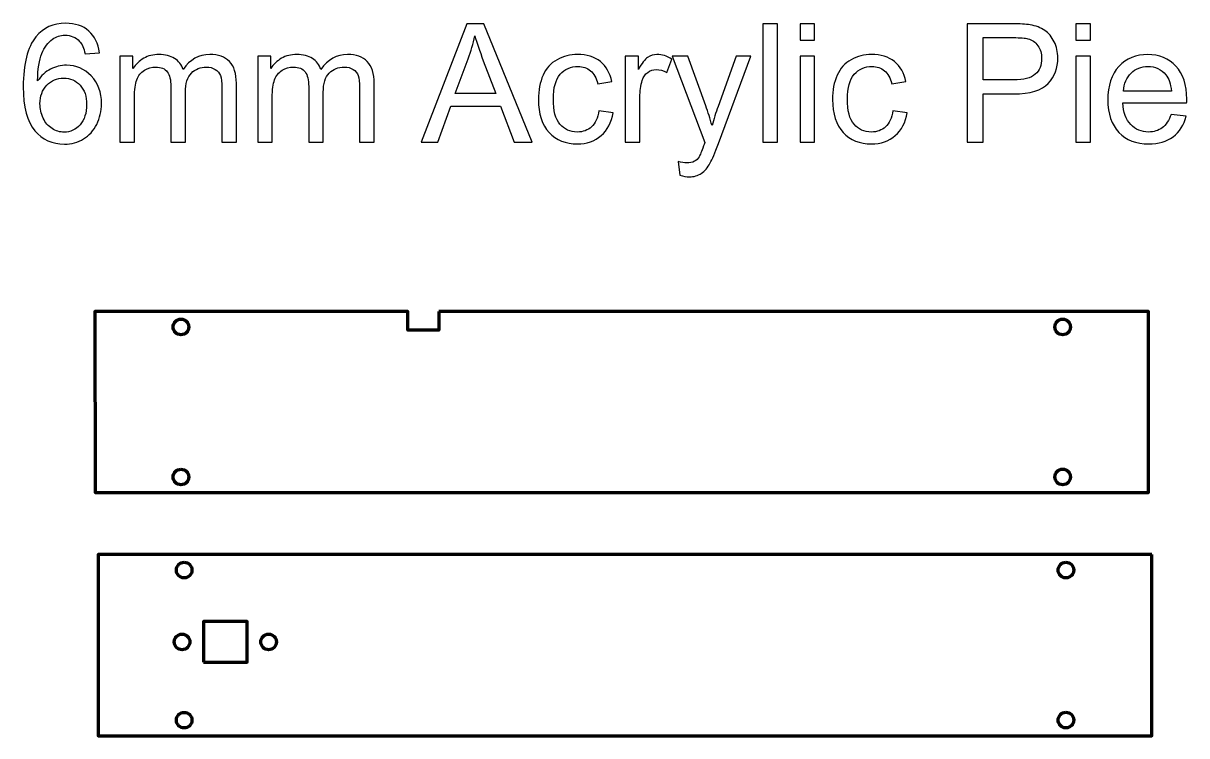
# Model space of a CAD drawing. Header units: millimetres. Extents: x 198 to 2216, y -963 to 151.
# Drawn here: x 1052.2 to 1424.3, y -83.9 to 144.1 of the extents above; entities that cross this region are included whole.
import ezdxf

# ---------------------------------------------------------------- set-up
doc = ezdxf.new("R2010")
doc.units = ezdxf.units.MM
doc.header["$MEASUREMENT"] = 0
doc.layers.add('Layer 1', color=7, linetype='Continuous')

msp = doc.modelspace()

# ---------------------------------------------------------------- linework, layer by layer
at = {"layer": 'Layer 1', "color": 250, "lineweight": 70}
msp.add_lwpolyline([(1109.7949, -60.3953), (1123.7949, -60.3953), (1123.7949, -47.3953), (1109.7949, -47.3953), (1109.7949, -60.3953)], close=True, dxfattribs=at)
for centre in [(1102.6031, 46.9095), (1384.6031, 46.9095), (1102.6031, -1.1093), (1384.6031, -1.0849), (1103.6289, -30.9164), (1385.6289, -30.9164), (1102.9472, -53.8953), (1130.6357, -53.8953), (1103.6289, -78.9527), (1385.6289, -78.9125)]:
    msp.add_ellipse(centre, major_axis=(0, 2.5), ratio=1, dxfattribs=at)
at = {"layer": 'Layer 1', "color": 250}
for points, knots in [([(1076.5571, 134.7188), (1076.5571, 134.7188), (1071.9534, 134.3484), (1071.9534, 134.3484), (1071.5389, 136.174), (1070.948, 137.5058), (1070.1807, 138.3348), (1068.9195, 139.6665), (1067.3584, 140.328), (1065.5064, 140.328), (1064.0159, 140.328), (1062.693, 139.9135), (1061.5552, 139.0845), (1060.0912, 138.0173), (1058.9447, 136.4651), (1058.0892, 134.419), (1057.2425, 132.364), (1056.8016, 129.4448), (1056.7663, 125.6613), (1057.8864, 127.3634), (1059.2622, 128.6334), (1060.885, 129.4536), (1062.5077, 130.2827), (1064.2011, 130.6972), (1065.9826, 130.6972), (1069.0871, 130.6972), (1071.7329, 129.5506), (1073.9201, 127.2664), (1076.0985, 124.9822), (1077.1921, 122.0365), (1077.1921, 118.4117), (1077.1921, 116.0304), (1076.6806, 113.8256), (1075.6575, 111.7794), (1074.6257, 109.7333), (1073.2234, 108.1723), (1071.4242, 107.0875), (1069.6339, 106.0027), (1067.5966, 105.4559), (1065.3212, 105.4559), (1061.4494, 105.4559), (1058.2832, 106.8847), (1055.8314, 109.7333), (1053.3884, 112.582), (1052.1625, 117.2828), (1052.1625, 123.8268), (1052.1625, 131.147), (1053.5207, 136.4739), (1056.2283, 139.7988), (1058.5919, 142.6916), (1061.7757, 144.138), (1065.7886, 144.138), (1068.7696, 144.138), (1071.2214, 143.3002), (1073.1264, 141.6333), (1075.0314, 139.9664), (1076.1779, 137.6645), (1076.5571, 134.7188)], [0, 0, 0, 0, 0.05263158, 0.05263158, 0.05263158, 0.10526316, 0.10526316, 0.10526316, 0.15789474, 0.15789474, 0.15789474, 0.21052632, 0.21052632, 0.21052632, 0.26315789, 0.26315789, 0.26315789, 0.31578947, 0.31578947, 0.31578947, 0.36842105, 0.36842105, 0.36842105, 0.42105263, 0.42105263, 0.42105263, 0.47368421, 0.47368421, 0.47368421, 0.52631579, 0.52631579, 0.52631579, 0.57894737, 0.57894737, 0.57894737, 0.63157895, 0.63157895, 0.63157895, 0.68421053, 0.68421053, 0.68421053, 0.73684211, 0.73684211, 0.73684211, 0.78947368, 0.78947368, 0.78947368, 0.84210526, 0.84210526, 0.84210526, 0.89473684, 0.89473684, 0.89473684, 0.94736842, 0.94736842, 0.94736842, 1, 1, 1, 1]), ([(1179.4448, 106.0909), (1179.4448, 106.0909), (1193.9793, 143.9793), (1193.9793, 143.9793), (1193.9793, 143.9793), (1199.4914, 143.9793), (1199.4914, 143.9793), (1199.4914, 143.9793), (1214.9167, 106.0909), (1214.9167, 106.0909), (1214.9167, 106.0909), (1209.2105, 106.0909), (1209.2105, 106.0909), (1209.2105, 106.0909), (1204.8272, 117.5738), (1204.8272, 117.5738), (1204.8272, 117.5738), (1188.8728, 117.5738), (1188.8728, 117.5738), (1188.8728, 117.5738), (1184.763, 106.0909), (1184.763, 106.0909), (1184.763, 106.0909), (1179.4448, 106.0909), (1179.4448, 106.0909)], [0, 0, 0, 0, 0.125, 0.125, 0.125, 0.25, 0.25, 0.25, 0.375, 0.375, 0.375, 0.5, 0.5, 0.5, 0.625, 0.625, 0.625, 0.75, 0.75, 0.75, 0.875, 0.875, 0.875, 1, 1, 1, 1]), ([(1288.7442, 106.0909), (1288.7442, 106.0909), (1288.7442, 143.9793), (1288.7442, 143.9793), (1288.7442, 143.9793), (1293.4008, 143.9793), (1293.4008, 143.9793), (1293.4008, 143.9793), (1293.4008, 106.0909), (1293.4008, 106.0909), (1293.4008, 106.0909), (1288.7442, 106.0909), (1288.7442, 106.0909)], [0, 0, 0, 0, 0.25, 0.25, 0.25, 0.5, 0.5, 0.5, 0.75, 0.75, 0.75, 1, 1, 1, 1]), ([(1300.6063, 138.6876), (1300.6063, 138.6876), (1300.6063, 143.9793), (1300.6063, 143.9793), (1300.6063, 143.9793), (1305.263, 143.9793), (1305.263, 143.9793), (1305.263, 143.9793), (1305.263, 138.6876), (1305.263, 138.6876), (1305.263, 138.6876), (1300.6063, 138.6876), (1300.6063, 138.6876)], [0, 0, 0, 0, 0.25, 0.25, 0.25, 0.5, 0.5, 0.5, 0.75, 0.75, 0.75, 1, 1, 1, 1]), ([(1354.105, 106.0909), (1354.105, 106.0909), (1354.105, 143.9793), (1354.105, 143.9793), (1354.105, 143.9793), (1368.4101, 143.9793), (1368.4101, 143.9793), (1370.9237, 143.9793), (1372.8463, 143.8558), (1374.1781, 143.6177), (1376.039, 143.309), (1377.6, 142.7181), (1378.8612, 141.8538), (1380.1224, 140.9806), (1381.1366, 139.7636), (1381.9039, 138.2025), (1382.6712, 136.6415), (1383.0504, 134.9217), (1383.0504, 133.0431), (1383.0504, 129.8329), (1382.0274, 127.1076), (1379.9724, 124.8851), (1377.9263, 122.6538), (1374.2133, 121.5426), (1368.8511, 121.5426), (1368.8511, 121.5426), (1359.1321, 121.5426), (1359.1321, 121.5426), (1359.1321, 121.5426), (1359.1321, 106.0909), (1359.1321, 106.0909), (1359.1321, 106.0909), (1354.105, 106.0909), (1354.105, 106.0909)], [0, 0, 0, 0, 0.09090909, 0.09090909, 0.09090909, 0.18181818, 0.18181818, 0.18181818, 0.27272727, 0.27272727, 0.27272727, 0.36363636, 0.36363636, 0.36363636, 0.45454545, 0.45454545, 0.45454545, 0.54545455, 0.54545455, 0.54545455, 0.63636364, 0.63636364, 0.63636364, 0.72727273, 0.72727273, 0.72727273, 0.81818182, 0.81818182, 0.81818182, 0.90909091, 0.90909091, 0.90909091, 1, 1, 1, 1]), ([(1388.8183, 138.6876), (1388.8183, 138.6876), (1388.8183, 143.9793), (1388.8183, 143.9793), (1388.8183, 143.9793), (1393.475, 143.9793), (1393.475, 143.9793), (1393.475, 143.9793), (1393.475, 138.6876), (1393.475, 138.6876), (1393.475, 138.6876), (1388.8183, 138.6876), (1388.8183, 138.6876)], [0, 0, 0, 0, 0.25, 0.25, 0.25, 0.5, 0.5, 0.5, 0.75, 0.75, 0.75, 1, 1, 1, 1]), ([(1190.3457, 121.6484), (1190.3457, 121.6484), (1203.2573, 121.6484), (1203.2573, 121.6484), (1203.2573, 121.6484), (1199.3062, 132.1524), (1199.3062, 132.1524), (1198.1156, 135.345), (1197.216, 137.982), (1196.5898, 140.0634), (1196.0695, 137.594), (1195.3728, 135.1686), (1194.4996, 132.7697), (1194.4996, 132.7697), (1190.3457, 121.6484), (1190.3457, 121.6484)], [0, 0, 0, 0, 0.2, 0.2, 0.2, 0.4, 0.4, 0.4, 0.6, 0.6, 0.6, 0.8, 0.8, 0.8, 1, 1, 1, 1]), ([(1359.1321, 125.9876), (1359.1321, 125.9876), (1368.9217, 125.9876), (1368.9217, 125.9876), (1372.1672, 125.9876), (1374.4603, 126.5873), (1375.8273, 127.7956), (1377.1855, 129.0038), (1377.8646, 130.6972), (1377.8646, 132.8932), (1377.8646, 134.4719), (1377.4677, 135.8301), (1376.6651, 136.959), (1375.8626, 138.0879), (1374.8042, 138.8375), (1373.499, 139.1991), (1372.6523, 139.4196), (1371.0912, 139.5343), (1368.8246, 139.5343), (1368.8246, 139.5343), (1359.1321, 139.5343), (1359.1321, 139.5343), (1359.1321, 139.5343), (1359.1321, 125.9876), (1359.1321, 125.9876)], [0, 0, 0, 0, 0.125, 0.125, 0.125, 0.25, 0.25, 0.25, 0.375, 0.375, 0.375, 0.5, 0.5, 0.5, 0.625, 0.625, 0.625, 0.75, 0.75, 0.75, 0.875, 0.875, 0.875, 1, 1, 1, 1]), ([(1083.0747, 106.0909), (1083.0747, 106.0909), (1083.0747, 133.5547), (1083.0747, 133.5547), (1083.0747, 133.5547), (1087.2551, 133.5547), (1087.2551, 133.5547), (1087.2551, 133.5547), (1087.2551, 129.6741), (1087.2551, 129.6741), (1088.1106, 131.0147), (1089.2571, 132.0995), (1090.6859, 132.9108), (1092.1146, 133.7311), (1093.7374, 134.1368), (1095.563, 134.1368), (1097.5915, 134.1368), (1099.2584, 133.7134), (1100.5549, 132.8756), (1101.8513, 132.0289), (1102.7685, 130.8559), (1103.2977, 129.339), (1105.4849, 132.5404), (1108.316, 134.1368), (1111.8085, 134.1368), (1114.5425, 134.1368), (1116.6503, 133.3871), (1118.1144, 131.879), (1119.5872, 130.3708), (1120.3281, 128.0513), (1120.3281, 124.9204), (1120.3281, 124.9204), (1120.3281, 106.0909), (1120.3281, 106.0909), (1120.3281, 106.0909), (1115.6714, 106.0909), (1115.6714, 106.0909), (1115.6714, 106.0909), (1115.6714, 123.377), (1115.6714, 123.377), (1115.6714, 125.2291), (1115.5126, 126.5697), (1115.2128, 127.3899), (1114.9129, 128.2101), (1114.3661, 128.8627), (1113.5635, 129.3654), (1112.7698, 129.8681), (1111.8349, 130.1151), (1110.7678, 130.1151), (1108.8275, 130.1151), (1107.2224, 129.4713), (1105.9435, 128.1924), (1104.6647, 126.9048), (1104.0297, 124.8499), (1104.0297, 122.0276), (1104.0297, 122.0276), (1104.0297, 106.0909), (1104.0297, 106.0909), (1104.0297, 106.0909), (1099.373, 106.0909), (1099.373, 106.0909), (1099.373, 106.0909), (1099.373, 123.915), (1099.373, 123.915), (1099.373, 125.9788), (1098.9938, 127.531), (1098.2353, 128.5629), (1097.4769, 129.5947), (1096.2333, 130.1151), (1094.5135, 130.1151), (1093.2082, 130.1151), (1092, 129.7711), (1090.8887, 129.0832), (1089.7775, 128.3953), (1088.9749, 127.3899), (1088.4722, 126.0581), (1087.9783, 124.7352), (1087.7314, 122.8214), (1087.7314, 120.3255), (1087.7314, 120.3255), (1087.7314, 106.0909), (1087.7314, 106.0909), (1087.7314, 106.0909), (1083.0747, 106.0909), (1083.0747, 106.0909)], [0, 0, 0, 0, 0.03571429, 0.03571429, 0.03571429, 0.07142857, 0.07142857, 0.07142857, 0.10714286, 0.10714286, 0.10714286, 0.14285714, 0.14285714, 0.14285714, 0.17857143, 0.17857143, 0.17857143, 0.21428571, 0.21428571, 0.21428571, 0.25, 0.25, 0.25, 0.28571429, 0.28571429, 0.28571429, 0.32142857, 0.32142857, 0.32142857, 0.35714286, 0.35714286, 0.35714286, 0.39285714, 0.39285714, 0.39285714, 0.42857143, 0.42857143, 0.42857143, 0.46428571, 0.46428571, 0.46428571, 0.5, 0.5, 0.5, 0.53571429, 0.53571429, 0.53571429, 0.57142857, 0.57142857, 0.57142857, 0.60714286, 0.60714286, 0.60714286, 0.64285714, 0.64285714, 0.64285714, 0.67857143, 0.67857143, 0.67857143, 0.71428571, 0.71428571, 0.71428571, 0.75, 0.75, 0.75, 0.78571429, 0.78571429, 0.78571429, 0.82142857, 0.82142857, 0.82142857, 0.85714286, 0.85714286, 0.85714286, 0.89285714, 0.89285714, 0.89285714, 0.92857143, 0.92857143, 0.92857143, 0.96428571, 0.96428571, 0.96428571, 1, 1, 1, 1]), ([(1127.1543, 106.0909), (1127.1543, 106.0909), (1127.1543, 133.5547), (1127.1543, 133.5547), (1127.1543, 133.5547), (1131.3347, 133.5547), (1131.3347, 133.5547), (1131.3347, 133.5547), (1131.3347, 129.6741), (1131.3347, 129.6741), (1132.1902, 131.0147), (1133.3367, 132.0995), (1134.7655, 132.9108), (1136.1942, 133.7311), (1137.817, 134.1368), (1139.6426, 134.1368), (1141.6711, 134.1368), (1143.338, 133.7134), (1144.6345, 132.8756), (1145.9309, 132.0289), (1146.8481, 130.8559), (1147.3773, 129.339), (1149.5645, 132.5404), (1152.3956, 134.1368), (1155.8881, 134.1368), (1158.6221, 134.1368), (1160.7299, 133.3871), (1162.194, 131.879), (1163.6668, 130.3708), (1164.4077, 128.0513), (1164.4077, 124.9204), (1164.4077, 124.9204), (1164.4077, 106.0909), (1164.4077, 106.0909), (1164.4077, 106.0909), (1159.751, 106.0909), (1159.751, 106.0909), (1159.751, 106.0909), (1159.751, 123.377), (1159.751, 123.377), (1159.751, 125.2291), (1159.5922, 126.5697), (1159.2924, 127.3899), (1158.9925, 128.2101), (1158.4457, 128.8627), (1157.6431, 129.3654), (1156.8494, 129.8681), (1155.9145, 130.1151), (1154.8474, 130.1151), (1152.9071, 130.1151), (1151.302, 129.4713), (1150.0231, 128.1924), (1148.7443, 126.9048), (1148.1093, 124.8499), (1148.1093, 122.0276), (1148.1093, 122.0276), (1148.1093, 106.0909), (1148.1093, 106.0909), (1148.1093, 106.0909), (1143.4526, 106.0909), (1143.4526, 106.0909), (1143.4526, 106.0909), (1143.4526, 123.915), (1143.4526, 123.915), (1143.4526, 125.9788), (1143.0734, 127.531), (1142.3149, 128.5629), (1141.5565, 129.5947), (1140.3129, 130.1151), (1138.5931, 130.1151), (1137.2878, 130.1151), (1136.0796, 129.7711), (1134.9683, 129.0832), (1133.8571, 128.3953), (1133.0545, 127.3899), (1132.5518, 126.0581), (1132.0579, 124.7352), (1131.811, 122.8214), (1131.811, 120.3255), (1131.811, 120.3255), (1131.811, 106.0909), (1131.811, 106.0909), (1131.811, 106.0909), (1127.1543, 106.0909), (1127.1543, 106.0909)], [0, 0, 0, 0, 0.03571429, 0.03571429, 0.03571429, 0.07142857, 0.07142857, 0.07142857, 0.10714286, 0.10714286, 0.10714286, 0.14285714, 0.14285714, 0.14285714, 0.17857143, 0.17857143, 0.17857143, 0.21428571, 0.21428571, 0.21428571, 0.25, 0.25, 0.25, 0.28571429, 0.28571429, 0.28571429, 0.32142857, 0.32142857, 0.32142857, 0.35714286, 0.35714286, 0.35714286, 0.39285714, 0.39285714, 0.39285714, 0.42857143, 0.42857143, 0.42857143, 0.46428571, 0.46428571, 0.46428571, 0.5, 0.5, 0.5, 0.53571429, 0.53571429, 0.53571429, 0.57142857, 0.57142857, 0.57142857, 0.60714286, 0.60714286, 0.60714286, 0.64285714, 0.64285714, 0.64285714, 0.67857143, 0.67857143, 0.67857143, 0.71428571, 0.71428571, 0.71428571, 0.75, 0.75, 0.75, 0.78571429, 0.78571429, 0.78571429, 0.82142857, 0.82142857, 0.82142857, 0.85714286, 0.85714286, 0.85714286, 0.89285714, 0.89285714, 0.89285714, 0.92857143, 0.92857143, 0.92857143, 0.96428571, 0.96428571, 0.96428571, 1, 1, 1, 1]), ([(1236.2509, 116.1451), (1236.2509, 116.1451), (1240.8017, 115.5101), (1240.8017, 115.5101), (1240.299, 112.3792), (1239.029, 109.9362), (1236.9741, 108.1635), (1234.9191, 106.3908), (1232.3879, 105.5088), (1229.3982, 105.5088), (1225.6499, 105.5088), (1222.6336, 106.7347), (1220.3582, 109.1865), (1218.074, 111.6383), (1216.9363, 115.1485), (1216.9363, 119.7169), (1216.9363, 122.6803), (1217.4302, 125.2644), (1218.4091, 127.4869), (1219.3881, 129.7006), (1220.8786, 131.3674), (1222.8894, 132.4699), (1224.8914, 133.5811), (1227.0698, 134.1368), (1229.4334, 134.1368), (1232.4056, 134.1368), (1234.8486, 133.3871), (1236.7359, 131.879), (1238.6321, 130.3708), (1239.8492, 128.2277), (1240.3784, 125.4584), (1240.3784, 125.4584), (1235.8804, 124.7705), (1235.8804, 124.7705), (1235.4483, 126.6138), (1234.6898, 127.9984), (1233.5874, 128.9333), (1232.4938, 129.8593), (1231.1709, 130.3267), (1229.6186, 130.3267), (1227.2727, 130.3267), (1225.3677, 129.4889), (1223.8948, 127.8132), (1222.4308, 126.1287), (1221.6988, 123.4829), (1221.6988, 119.8492), (1221.6988, 116.1627), (1222.4043, 113.4904), (1223.8154, 111.8235), (1225.2354, 110.1567), (1227.0786, 109.3188), (1229.3452, 109.3188), (1231.1797, 109.3188), (1232.7054, 109.8744), (1233.9225, 110.9945), (1235.1484, 112.1058), (1235.9245, 113.8256), (1236.2509, 116.1451)], [0, 0, 0, 0, 0.05263158, 0.05263158, 0.05263158, 0.10526316, 0.10526316, 0.10526316, 0.15789474, 0.15789474, 0.15789474, 0.21052632, 0.21052632, 0.21052632, 0.26315789, 0.26315789, 0.26315789, 0.31578947, 0.31578947, 0.31578947, 0.36842105, 0.36842105, 0.36842105, 0.42105263, 0.42105263, 0.42105263, 0.47368421, 0.47368421, 0.47368421, 0.52631579, 0.52631579, 0.52631579, 0.57894737, 0.57894737, 0.57894737, 0.63157895, 0.63157895, 0.63157895, 0.68421053, 0.68421053, 0.68421053, 0.73684211, 0.73684211, 0.73684211, 0.78947368, 0.78947368, 0.78947368, 0.84210526, 0.84210526, 0.84210526, 0.89473684, 0.89473684, 0.89473684, 0.94736842, 0.94736842, 0.94736842, 1, 1, 1, 1]), ([(1244.7175, 106.0909), (1244.7175, 106.0909), (1244.7175, 133.5547), (1244.7175, 133.5547), (1244.7175, 133.5547), (1248.8979, 133.5547), (1248.8979, 133.5547), (1248.8979, 133.5547), (1248.8979, 129.3478), (1248.8979, 129.3478), (1249.9651, 131.2969), (1250.9528, 132.5845), (1251.8612, 133.2019), (1252.7696, 133.8281), (1253.7662, 134.1368), (1254.851, 134.1368), (1256.4209, 134.1368), (1258.0172, 133.6429), (1259.64, 132.6639), (1259.64, 132.6639), (1257.9819, 128.3688), (1257.9819, 128.3688), (1256.853, 129.0038), (1255.7242, 129.3213), (1254.5953, 129.3213), (1253.581, 129.3213), (1252.6726, 129.0127), (1251.8701, 128.4041), (1251.0675, 127.7956), (1250.4942, 126.9489), (1250.1503, 125.8641), (1249.6299, 124.2149), (1249.3742, 122.4069), (1249.3742, 120.4401), (1249.3742, 120.4401), (1249.3742, 106.0909), (1249.3742, 106.0909), (1249.3742, 106.0909), (1244.7175, 106.0909), (1244.7175, 106.0909)], [0, 0, 0, 0, 0.07692308, 0.07692308, 0.07692308, 0.15384615, 0.15384615, 0.15384615, 0.23076923, 0.23076923, 0.23076923, 0.30769231, 0.30769231, 0.30769231, 0.38461538, 0.38461538, 0.38461538, 0.46153846, 0.46153846, 0.46153846, 0.53846154, 0.53846154, 0.53846154, 0.61538462, 0.61538462, 0.61538462, 0.69230769, 0.69230769, 0.69230769, 0.76923077, 0.76923077, 0.76923077, 0.84615385, 0.84615385, 0.84615385, 0.92307692, 0.92307692, 0.92307692, 1, 1, 1, 1]), ([(1330.3014, 116.1451), (1330.3014, 116.1451), (1334.8522, 115.5101), (1334.8522, 115.5101), (1334.3495, 112.3792), (1333.0795, 109.9362), (1331.0246, 108.1635), (1328.9696, 106.3908), (1326.4384, 105.5088), (1323.4487, 105.5088), (1319.7004, 105.5088), (1316.6841, 106.7347), (1314.4087, 109.1865), (1312.1245, 111.6383), (1310.9868, 115.1485), (1310.9868, 119.7169), (1310.9868, 122.6803), (1311.4807, 125.2644), (1312.4596, 127.4869), (1313.4386, 129.7006), (1314.9291, 131.3674), (1316.9399, 132.4699), (1318.9419, 133.5811), (1321.1203, 134.1368), (1323.4839, 134.1368), (1326.4561, 134.1368), (1328.8991, 133.3871), (1330.7864, 131.879), (1332.6826, 130.3708), (1333.8997, 128.2277), (1334.4289, 125.4584), (1334.4289, 125.4584), (1329.9309, 124.7705), (1329.9309, 124.7705), (1329.4988, 126.6138), (1328.7403, 127.9984), (1327.6379, 128.9333), (1326.5443, 129.8593), (1325.2214, 130.3267), (1323.6691, 130.3267), (1321.3232, 130.3267), (1319.4182, 129.4889), (1317.9453, 127.8132), (1316.4813, 126.1287), (1315.7493, 123.4829), (1315.7493, 119.8492), (1315.7493, 116.1627), (1316.4548, 113.4904), (1317.8659, 111.8235), (1319.2859, 110.1567), (1321.1291, 109.3188), (1323.3957, 109.3188), (1325.2302, 109.3188), (1326.7559, 109.8744), (1327.973, 110.9945), (1329.1989, 112.1058), (1329.975, 113.8256), (1330.3014, 116.1451)], [0, 0, 0, 0, 0.05263158, 0.05263158, 0.05263158, 0.10526316, 0.10526316, 0.10526316, 0.15789474, 0.15789474, 0.15789474, 0.21052632, 0.21052632, 0.21052632, 0.26315789, 0.26315789, 0.26315789, 0.31578947, 0.31578947, 0.31578947, 0.36842105, 0.36842105, 0.36842105, 0.42105263, 0.42105263, 0.42105263, 0.47368421, 0.47368421, 0.47368421, 0.52631579, 0.52631579, 0.52631579, 0.57894737, 0.57894737, 0.57894737, 0.63157895, 0.63157895, 0.63157895, 0.68421053, 0.68421053, 0.68421053, 0.73684211, 0.73684211, 0.73684211, 0.78947368, 0.78947368, 0.78947368, 0.84210526, 0.84210526, 0.84210526, 0.89473684, 0.89473684, 0.89473684, 0.94736842, 0.94736842, 0.94736842, 1, 1, 1, 1]), ([(1419.3071, 114.9809), (1419.3071, 114.9809), (1424.1225, 114.3459), (1424.1225, 114.3459), (1423.3729, 111.5501), (1421.9706, 109.3717), (1419.9245, 107.8283), (1417.8784, 106.2849), (1415.2678, 105.5088), (1412.084, 105.5088), (1408.08, 105.5088), (1404.905, 106.7435), (1402.559, 109.213), (1400.213, 111.6736), (1399.04, 115.1397), (1399.04, 119.5935), (1399.04, 124.1972), (1400.2218, 127.7779), (1402.5943, 130.3179), (1404.9667, 132.8667), (1408.0447, 134.1368), (1411.8282, 134.1368), (1415.4883, 134.1368), (1418.4781, 132.8932), (1420.7976, 130.3973), (1423.1171, 127.9014), (1424.2813, 124.3913), (1424.2813, 119.8669), (1424.2813, 119.5935), (1424.2725, 119.179), (1424.2548, 118.6322), (1424.2548, 118.6322), (1403.8025, 118.6322), (1403.8025, 118.6322), (1403.9789, 115.6247), (1404.8256, 113.314), (1406.3602, 111.7177), (1407.8859, 110.1214), (1409.7997, 109.3188), (1412.084, 109.3188), (1413.7861, 109.3188), (1415.2413, 109.7686), (1416.4408, 110.6682), (1417.6491, 111.5678), (1418.6016, 113.0053), (1419.3071, 114.9809)], [0, 0, 0, 0, 0.06666667, 0.06666667, 0.06666667, 0.13333333, 0.13333333, 0.13333333, 0.2, 0.2, 0.2, 0.26666667, 0.26666667, 0.26666667, 0.33333333, 0.33333333, 0.33333333, 0.4, 0.4, 0.4, 0.46666667, 0.46666667, 0.46666667, 0.53333333, 0.53333333, 0.53333333, 0.6, 0.6, 0.6, 0.66666667, 0.66666667, 0.66666667, 0.73333333, 0.73333333, 0.73333333, 0.8, 0.8, 0.8, 0.86666667, 0.86666667, 0.86666667, 0.93333333, 0.93333333, 0.93333333, 1, 1, 1, 1]), ([(1262.18, 95.534), (1262.18, 95.534), (1261.6509, 99.8379), (1261.6509, 99.8379), (1262.6739, 99.5645), (1263.5559, 99.4234), (1264.3143, 99.4234), (1265.355, 99.4234), (1266.1841, 99.5998), (1266.8014, 99.9437), (1267.4276, 100.2877), (1267.9391, 100.7728), (1268.336, 101.3901), (1268.6271, 101.8576), (1269.1033, 103.0129), (1269.7559, 104.865), (1269.8441, 105.1208), (1269.9764, 105.5), (1270.1705, 106.0027), (1270.1705, 106.0027), (1259.7459, 133.5547), (1259.7459, 133.5547), (1259.7459, 133.5547), (1264.72, 133.5547), (1264.72, 133.5547), (1264.72, 133.5547), (1270.4527, 117.6973), (1270.4527, 117.6973), (1271.2023, 115.6953), (1271.8638, 113.5786), (1272.4547, 111.3561), (1272.9927, 113.4463), (1273.6277, 115.5101), (1274.3685, 117.5385), (1274.3685, 117.5385), (1280.2246, 133.5547), (1280.2246, 133.5547), (1280.2246, 133.5547), (1284.8725, 133.5547), (1284.8725, 133.5547), (1284.8725, 133.5547), (1274.492, 105.6146), (1274.492, 105.6146), (1273.3719, 102.6072), (1272.4988, 100.5435), (1271.8726, 99.4058), (1271.0436, 97.88), (1270.0911, 96.7599), (1269.0239, 96.0455), (1267.948, 95.3312), (1266.6691, 94.9784), (1265.1875, 94.9784), (1264.2879, 94.9784), (1263.2825, 95.1636), (1262.18, 95.534)], [0, 0, 0, 0, 0.05555556, 0.05555556, 0.05555556, 0.11111111, 0.11111111, 0.11111111, 0.16666667, 0.16666667, 0.16666667, 0.22222222, 0.22222222, 0.22222222, 0.27777778, 0.27777778, 0.27777778, 0.33333333, 0.33333333, 0.33333333, 0.38888889, 0.38888889, 0.38888889, 0.44444444, 0.44444444, 0.44444444, 0.5, 0.5, 0.5, 0.55555556, 0.55555556, 0.55555556, 0.61111111, 0.61111111, 0.61111111, 0.66666667, 0.66666667, 0.66666667, 0.72222222, 0.72222222, 0.72222222, 0.77777778, 0.77777778, 0.77777778, 0.83333333, 0.83333333, 0.83333333, 0.88888889, 0.88888889, 0.88888889, 0.94444444, 0.94444444, 0.94444444, 1, 1, 1, 1]), ([(1300.6063, 106.0909), (1300.6063, 106.0909), (1300.6063, 133.5547), (1300.6063, 133.5547), (1300.6063, 133.5547), (1305.263, 133.5547), (1305.263, 133.5547), (1305.263, 133.5547), (1305.263, 106.0909), (1305.263, 106.0909), (1305.263, 106.0909), (1300.6063, 106.0909), (1300.6063, 106.0909)], [0, 0, 0, 0, 0.25, 0.25, 0.25, 0.5, 0.5, 0.5, 0.75, 0.75, 0.75, 1, 1, 1, 1]), ([(1388.8183, 106.0909), (1388.8183, 106.0909), (1388.8183, 133.5547), (1388.8183, 133.5547), (1388.8183, 133.5547), (1393.475, 133.5547), (1393.475, 133.5547), (1393.475, 133.5547), (1393.475, 106.0909), (1393.475, 106.0909), (1393.475, 106.0909), (1388.8183, 106.0909), (1388.8183, 106.0909)], [0, 0, 0, 0, 0.25, 0.25, 0.25, 0.5, 0.5, 0.5, 0.75, 0.75, 0.75, 1, 1, 1, 1]), ([(1404.0671, 122.4422), (1404.0671, 122.4422), (1419.36, 122.4422), (1419.36, 122.4422), (1419.1572, 124.7529), (1418.5663, 126.4815), (1417.605, 127.6368), (1416.1321, 129.4272), (1414.2095, 130.3267), (1411.8547, 130.3267), (1409.7204, 130.3267), (1407.93, 129.6124), (1406.4748, 128.1836), (1405.0284, 126.7549), (1404.2259, 124.8411), (1404.0671, 122.4422)], [0, 0, 0, 0, 0.2, 0.2, 0.2, 0.4, 0.4, 0.4, 0.6, 0.6, 0.6, 0.8, 0.8, 0.8, 1, 1, 1, 1]), ([(1057.5071, 118.3676), (1057.5071, 116.7624), (1057.8511, 115.2279), (1058.5302, 113.7638), (1059.2093, 112.2998), (1060.1618, 111.1885), (1061.37, 110.4212), (1062.5871, 109.654), (1063.8748, 109.2659), (1065.2418, 109.2659), (1067.2262, 109.2659), (1068.9195, 110.0597), (1070.3218, 111.6472), (1071.7241, 113.2347), (1072.4296, 115.3866), (1072.4296, 118.1118), (1072.4296, 120.7312), (1071.7329, 122.7949), (1070.3482, 124.3031), (1068.9636, 125.8112), (1067.1997, 126.5697), (1065.0566, 126.5697), (1062.9575, 126.5697), (1061.1672, 125.8112), (1059.7032, 124.3031), (1058.2391, 122.7949), (1057.5071, 120.8194), (1057.5071, 118.3676)], [0, 0, 0, 0, 0.11111111, 0.11111111, 0.11111111, 0.22222222, 0.22222222, 0.22222222, 0.33333333, 0.33333333, 0.33333333, 0.44444444, 0.44444444, 0.44444444, 0.55555556, 0.55555556, 0.55555556, 0.66666667, 0.66666667, 0.66666667, 0.77777778, 0.77777778, 0.77777778, 0.88888889, 0.88888889, 0.88888889, 1, 1, 1, 1])]:
    msp.add_open_spline(points, degree=3, knots=knots, dxfattribs=at)
at = {"layer": 'Layer 1', "color": 250, "lineweight": 70}
for points, knots in [([(1185.1158, 51.9075), (1185.1158, 51.9075), (1412.1031, 51.9099), (1412.1031, 51.9099), (1412.1031, 51.9099), (1412.1031, -6.0894), (1412.1031, -6.0894), (1312.6483, -6.0894), (1186.7993, -6.1149), (1075.1413, -6.1149), (1075.1413, -6.1149), (1075.1031, 51.9099), (1075.1031, 51.9099), (1075.1031, 51.9099), (1175.1137, 51.9099), (1175.1137, 51.9099), (1175.1137, 51.9099), (1175.1137, 45.9081), (1175.1137, 45.9081), (1175.1137, 45.9081), (1185.1158, 45.9081), (1185.1158, 45.9081), (1185.1158, 45.9081), (1185.1158, 51.9075), (1185.1158, 51.9075)], [0, 0, 0, 0, 0.125, 0.125, 0.125, 0.25, 0.25, 0.25, 0.375, 0.375, 0.375, 0.5, 0.5, 0.5, 0.625, 0.625, 0.625, 0.75, 0.75, 0.75, 0.875, 0.875, 0.875, 1, 1, 1, 1]), ([(1413.1289, -25.9153), (1413.1289, -25.9153), (1413.1289, -83.9151), (1413.1289, -83.9151), (1311.5746, -83.9151), (1177.7351, -83.9406), (1076.1671, -83.9406), (1076.1671, -83.9406), (1076.1289, -25.9153), (1076.1289, -25.9153), (1190.2882, -25.9153), (1289.5463, -25.9166), (1413.1289, -25.9153)], [0, 0, 0, 0, 0.25, 0.25, 0.25, 0.5, 0.5, 0.5, 0.75, 0.75, 0.75, 1, 1, 1, 1])]:
    msp.add_open_spline(points, degree=3, knots=knots, dxfattribs=at)

doc.saveas('drawing.dxf')
